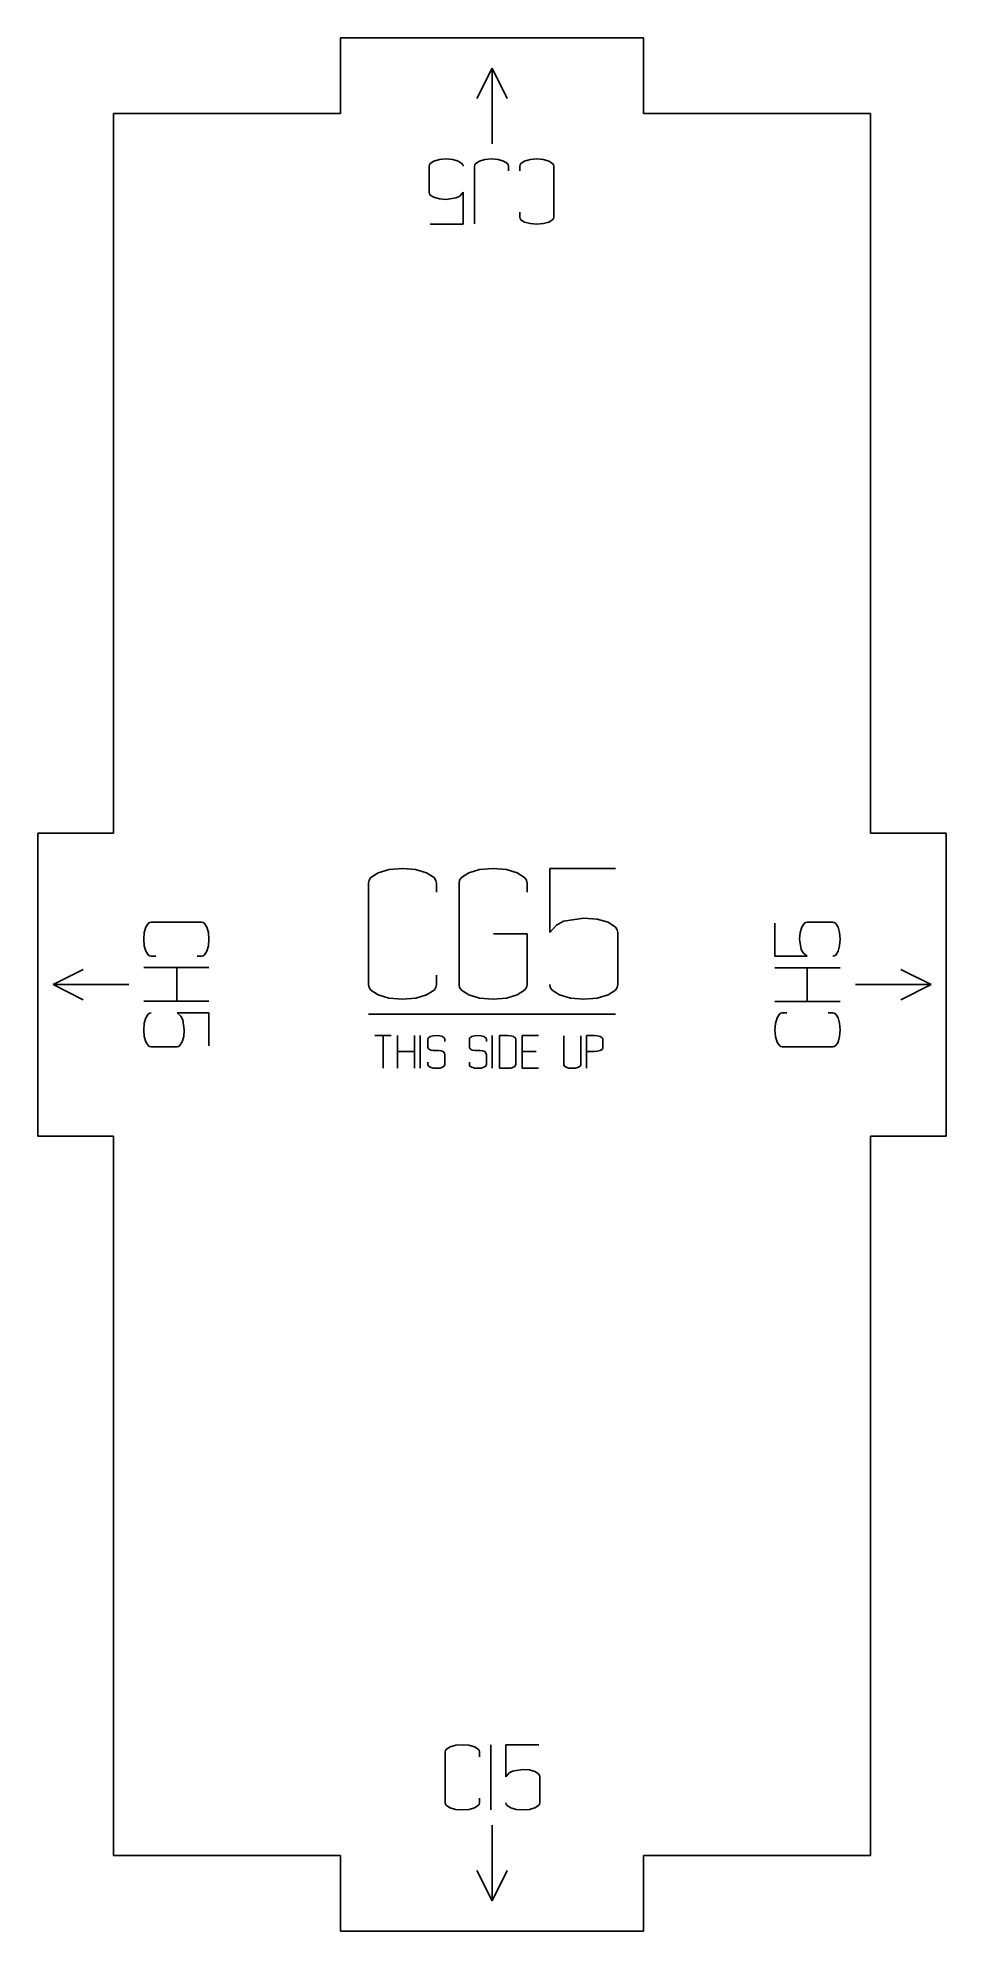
# Model space of a CAD drawing. Header units: millimetres. Extents: x 315 to 375, y -87 to 38.
import ezdxf

# ---------------------------------------------------------------- set-up
doc = ezdxf.new("R2010")
doc.units = ezdxf.units.MM
doc.layers.add('code', color=2, linetype='Continuous')
doc.layers.add('drawings', color=7, linetype='Continuous')

msp = doc.modelspace()

# ---------------------------------------------------------------- linework, layer by layer
at = {"layer": 'code'}
for p, q in [((344.46, 33.65), (345.46, 35.65)), ((345.46, 30.65), (345.46, 35.65)), ((346.46, 33.65), (345.46, 35.65)), ((341.32, 29.26), (341.3, 29.17)), ((341.3, 29.17), (341.32, 29.26)), ((341.3, 29.17), (341.3, 27.46)), ((341.3, 27.46), (341.3, 29.17)), ((341.38, 29.35), (341.32, 29.26)), ((341.32, 29.26), (341.38, 29.35)), ((341.62, 29.51), (341.38, 29.35)), ((341.38, 29.35), (341.62, 29.51)), ((341.62, 29.51), (341.98, 29.61)), ((341.98, 29.61), (342.43, 29.65)), ((342.43, 29.65), (342.87, 29.61)), ((342.87, 29.61), (343.23, 29.51)), ((343.23, 29.51), (343.47, 29.35)), ((343.47, 29.35), (343.23, 29.51)), ((343.47, 29.35), (343.53, 29.26)), ((343.53, 29.26), (343.47, 29.35)), ((343.53, 29.26), (343.55, 29.17)), ((343.55, 29.17), (343.53, 29.26)), ((344.32, 29.26), (344.3, 29.17)), ((344.3, 29.17), (344.32, 29.26)), ((344.3, 29.17), (344.3, 25.36)), ((344.3, 25.36), (344.3, 29.17)), ((344.38, 29.35), (344.32, 29.26)), ((344.32, 29.26), (344.38, 29.35)), ((344.62, 29.51), (344.38, 29.35)), ((344.38, 29.35), (344.62, 29.51)), ((344.98, 29.61), (344.62, 29.51)), ((344.62, 29.51), (344.98, 29.61)), ((345.42, 29.65), (344.98, 29.61)), ((344.98, 29.61), (345.42, 29.65)), ((345.86, 29.61), (345.42, 29.65)), ((345.42, 29.65), (345.86, 29.61)), ((346.22, 29.51), (345.86, 29.61)), ((345.86, 29.61), (346.22, 29.51)), ((346.47, 29.35), (346.22, 29.51)), ((346.22, 29.51), (346.47, 29.35)), ((346.53, 29.26), (346.47, 29.35)), ((346.47, 29.35), (346.53, 29.26)), ((346.55, 29.17), (346.53, 29.26)), ((346.53, 29.26), (346.55, 29.17)), ((346.55, 28.86), (346.55, 29.17)), ((346.55, 29.17), (346.55, 28.86)), ((347.29, 29.17), (347.31, 29.26)), ((347.31, 29.26), (347.29, 29.17)), ((347.29, 28.86), (347.29, 29.17)), ((347.29, 29.17), (347.29, 28.86)), ((347.31, 29.26), (347.37, 29.35)), ((347.37, 29.35), (347.31, 29.26)), ((347.37, 29.35), (347.61, 29.51)), ((347.61, 29.51), (347.37, 29.35)), ((347.61, 29.51), (347.97, 29.61)), ((347.97, 29.61), (347.61, 29.51)), ((347.97, 29.61), (348.41, 29.65)), ((348.41, 29.65), (347.97, 29.61)), ((348.41, 29.65), (348.86, 29.61)), ((348.86, 29.61), (348.41, 29.65)), ((348.86, 29.61), (349.22, 29.51)), ((349.22, 29.51), (348.86, 29.61)), ((349.22, 29.51), (349.46, 29.36)), ((349.46, 29.36), (349.22, 29.51)), ((349.46, 29.36), (349.52, 29.27)), ((349.52, 29.27), (349.46, 29.36)), ((349.52, 29.27), (349.54, 29.17)), ((349.54, 29.17), (349.52, 29.27)), ((349.54, 29.17), (349.54, 25.82)), ((349.54, 25.82), (349.54, 29.17)), ((341.3, 27.46), (341.32, 27.36)), ((341.32, 27.36), (341.3, 27.46)), ((341.32, 27.36), (341.38, 27.27)), ((341.38, 27.27), (341.32, 27.36)), ((341.38, 27.27), (341.62, 27.12)), ((341.62, 27.12), (341.38, 27.27)), ((341.62, 27.12), (341.98, 27.01)), ((341.98, 27.01), (341.62, 27.12)), ((341.98, 27.01), (342.43, 26.98)), ((342.43, 26.98), (341.98, 27.01)), ((342.43, 26.98), (343.1, 27.08)), ((343.1, 27.08), (342.43, 26.98)), ((343.1, 27.08), (343.33, 27.2)), ((343.33, 27.2), (343.1, 27.08)), ((343.33, 27.2), (343.55, 27.46)), ((343.55, 27.46), (343.33, 27.2)), ((343.55, 27.46), (343.55, 25.34)), ((343.55, 25.34), (343.55, 27.46)), ((343.55, 25.34), (341.38, 25.34)), ((341.38, 25.34), (343.55, 25.34)), ((347.29, 25.82), (347.29, 26.13)), ((347.29, 26.13), (347.29, 25.82)), ((347.31, 25.73), (347.29, 25.82)), ((347.29, 25.82), (347.31, 25.73)), ((347.37, 25.64), (347.31, 25.73)), ((347.31, 25.73), (347.37, 25.64)), ((347.61, 25.48), (347.37, 25.64)), ((347.37, 25.64), (347.61, 25.48)), ((347.98, 25.38), (347.61, 25.48)), ((347.61, 25.48), (347.98, 25.38)), ((348.41, 25.34), (347.98, 25.38)), ((347.98, 25.38), (348.41, 25.34)), ((348.85, 25.38), (348.41, 25.34)), ((348.41, 25.34), (348.85, 25.38)), ((349.22, 25.48), (348.85, 25.38)), ((348.85, 25.38), (349.22, 25.48)), ((349.46, 25.64), (349.22, 25.48)), ((349.22, 25.48), (349.46, 25.64)), ((349.52, 25.72), (349.46, 25.64)), ((349.46, 25.64), (349.52, 25.72)), ((349.54, 25.82), (349.52, 25.72)), ((349.52, 25.72), (349.54, 25.82)), ((337.93, -17.49), (337.46, -17.79)), ((338.67, -17.27), (337.93, -17.49)), ((339.54, -17.2), (338.67, -17.27)), ((339.54, -17.2), (340.41, -17.27)), ((340.41, -17.27), (341.14, -17.49)), ((341.63, -17.8), (341.14, -17.49)), ((343.44, -17.79), (343.92, -17.48)), ((344.64, -17.27), (343.92, -17.48)), ((344.64, -17.27), (345.53, -17.2)), ((345.53, -17.2), (346.41, -17.27)), ((346.41, -17.27), (347.13, -17.48)), ((347.61, -17.79), (347.13, -17.48)), ((353.62, -17.2), (349.27, -17.2)), ((349.27, -17.2), (349.27, -21.43)), ((337.34, -17.97), (337.3, -18.16)), ((337.3, -18.16), (337.3, -24.86)), ((337.46, -17.79), (337.34, -17.97)), ((341.75, -17.98), (341.63, -17.8)), ((341.75, -17.98), (341.79, -18.16)), ((341.79, -18.16), (341.79, -18.77)), ((343.32, -17.97), (343.28, -18.16)), ((343.28, -18.16), (343.28, -24.86)), ((343.44, -17.79), (343.32, -17.97)), ((347.61, -17.79), (347.73, -17.97)), ((347.77, -18.16), (347.73, -17.97)), ((347.77, -18.77), (347.77, -18.16)), ((322.59, -21.06), (322.49, -21.42)), ((322.75, -20.82), (322.59, -21.06)), ((322.84, -20.76), (322.75, -20.82)), ((322.94, -20.74), (322.84, -20.76)), ((326.28, -20.74), (322.94, -20.74)), ((326.38, -20.76), (326.28, -20.74)), ((326.47, -20.82), (326.38, -20.76)), ((326.62, -21.06), (326.47, -20.82)), ((326.73, -21.42), (326.62, -21.06)), ((349.27, -21.43), (349.71, -20.93)), ((349.71, -20.93), (350.17, -20.67)), ((350.17, -20.67), (351.52, -20.47)), ((351.52, -20.47), (352.4, -20.54)), ((353.12, -20.75), (352.4, -20.54)), ((353.12, -20.75), (353.61, -21.06)), ((353.61, -21.06), (353.73, -21.24)), ((353.73, -21.24), (353.77, -21.43)), ((364.15, -20.81), (364.15, -22.99)), ((365.82, -21.42), (365.92, -21.06)), ((366.08, -20.82), (365.92, -21.06)), ((366.08, -20.82), (366.17, -20.76)), ((366.17, -20.76), (366.27, -20.74)), ((366.27, -20.74), (367.98, -20.74)), ((367.98, -20.74), (368.07, -20.76)), ((368.07, -20.76), (368.16, -20.82)), ((368.16, -20.82), (368.32, -21.06)), ((368.32, -21.06), (368.42, -21.42)), ((322.49, -21.42), (322.46, -21.86)), ((322.46, -21.86), (322.49, -22.31)), ((322.49, -22.31), (322.59, -22.66)), ((326.62, -22.66), (326.73, -22.3)), ((326.76, -21.86), (326.73, -21.42)), ((326.73, -22.3), (326.76, -21.86)), ((345.55, -21.51), (347.77, -21.51)), ((347.77, -21.51), (347.77, -24.86)), ((353.77, -24.86), (353.77, -21.43)), ((365.78, -21.86), (365.82, -21.42)), ((365.88, -22.54), (365.78, -21.86)), ((368.42, -22.3), (368.32, -22.66)), ((368.42, -21.42), (368.46, -21.86)), ((368.46, -21.86), (368.42, -22.3)), ((322.46, -23.73), (324.64, -23.73)), ((322.59, -22.66), (322.75, -22.9)), ((322.75, -22.9), (322.84, -22.97)), ((322.84, -22.97), (322.94, -22.99)), ((322.94, -22.99), (323.24, -22.99)), ((324.64, -23.73), (324.64, -25.96)), ((324.64, -23.73), (326.76, -23.73)), ((325.98, -22.99), (326.28, -22.99)), ((326.28, -22.99), (326.38, -22.97)), ((326.38, -22.97), (326.46, -22.9)), ((326.46, -22.9), (326.62, -22.66)), ((366.27, -22.99), (364.15, -22.99)), ((364.15, -23.75), (366.27, -23.75)), ((366.01, -22.77), (365.88, -22.54)), ((366.27, -22.99), (366.01, -22.77)), ((366.27, -25.98), (366.27, -23.75)), ((366.27, -23.75), (368.46, -23.75)), ((367.98, -22.99), (368.07, -22.97)), ((368.07, -22.97), (368.16, -22.91)), ((368.16, -22.91), (368.32, -22.66)), ((318.46, -23.86), (316.46, -24.86)), ((321.46, -24.86), (316.46, -24.86)), ((318.46, -25.86), (316.46, -24.86)), ((337.3, -24.86), (337.34, -25.05)), ((341.75, -25.05), (341.79, -24.86)), ((341.79, -24.86), (341.79, -24.24)), ((343.28, -24.86), (343.32, -25.05)), ((347.77, -24.86), (347.73, -25.05)), ((349.27, -24.86), (349.31, -25.05)), ((353.77, -24.86), (353.73, -25.05)), ((369.46, -24.86), (374.46, -24.86)), ((372.46, -23.86), (374.46, -24.86)), ((372.46, -25.86), (374.46, -24.86)), ((324.64, -25.96), (322.46, -25.96)), ((326.76, -25.96), (324.64, -25.96)), ((337.34, -25.05), (337.46, -25.23)), ((337.46, -25.23), (337.93, -25.54)), ((337.93, -25.54), (338.65, -25.75)), ((338.65, -25.75), (339.54, -25.82)), ((339.54, -25.82), (340.43, -25.75)), ((340.43, -25.75), (341.14, -25.54)), ((341.14, -25.54), (341.63, -25.23)), ((341.63, -25.23), (341.75, -25.05)), ((343.32, -25.05), (343.44, -25.23)), ((343.44, -25.23), (343.92, -25.54)), ((343.92, -25.54), (344.64, -25.75)), ((344.64, -25.75), (345.53, -25.82)), ((345.53, -25.82), (346.41, -25.75)), ((346.41, -25.75), (347.13, -25.54)), ((347.13, -25.54), (347.61, -25.23)), ((347.61, -25.23), (347.73, -25.05)), ((349.31, -25.05), (349.43, -25.23)), ((349.43, -25.23), (349.91, -25.54)), ((350.64, -25.75), (349.91, -25.54)), ((351.52, -25.82), (350.64, -25.75)), ((352.4, -25.75), (351.52, -25.82)), ((353.12, -25.54), (352.4, -25.75)), ((353.12, -25.54), (353.61, -25.23)), ((353.73, -25.05), (353.61, -25.23)), ((366.27, -25.98), (364.15, -25.98)), ((368.46, -25.98), (366.27, -25.98)), ((322.46, -27.85), (322.49, -27.41)), ((322.49, -27.41), (322.6, -27.05)), ((322.75, -26.81), (322.6, -27.05)), ((322.84, -26.75), (322.75, -26.81)), ((322.94, -26.73), (322.84, -26.75)), ((324.65, -26.73), (324.9, -26.94)), ((324.65, -26.73), (326.76, -26.73)), ((324.9, -26.94), (325.03, -27.18)), ((325.03, -27.18), (325.13, -27.85)), ((326.76, -28.9), (326.76, -26.73)), ((337.3, -26.82), (353.62, -26.82)), ((364.18, -27.42), (364.15, -27.85)), ((364.29, -27.05), (364.18, -27.42)), ((364.45, -26.81), (364.29, -27.05)), ((364.54, -26.75), (364.45, -26.81)), ((364.63, -26.73), (364.54, -26.75)), ((364.94, -26.73), (364.63, -26.73)), ((367.98, -26.73), (367.67, -26.73)), ((368.07, -26.75), (367.98, -26.73)), ((368.16, -26.81), (368.07, -26.75)), ((368.32, -27.05), (368.16, -26.81)), ((368.42, -27.41), (368.32, -27.05)), ((368.46, -27.85), (368.42, -27.41)), ((322.49, -28.29), (322.46, -27.85)), ((322.6, -28.65), (322.49, -28.29)), ((322.75, -28.89), (322.6, -28.65)), ((324.83, -28.89), (324.99, -28.65)), ((325.09, -28.29), (324.99, -28.65)), ((325.13, -27.85), (325.09, -28.29)), ((338.26, -28.23), (337.72, -28.23)), ((337.72, -28.23), (338.79, -28.23)), ((338.79, -28.23), (338.26, -28.23)), ((338.26, -28.23), (338.26, -30.38)), ((338.26, -30.38), (338.26, -28.23)), ((339.22, -30.38), (339.22, -28.23)), ((339.22, -28.23), (339.22, -29.29)), ((340.34, -29.29), (340.34, -28.23)), ((340.34, -28.23), (340.34, -30.38)), ((340.72, -28.23), (340.72, -30.38)), ((341.22, -28.47), (341.23, -28.42)), ((341.23, -28.42), (341.22, -28.47)), ((341.22, -29), (341.22, -28.47)), ((341.22, -28.47), (341.22, -29)), ((341.23, -28.42), (341.26, -28.38)), ((341.26, -28.38), (341.23, -28.42)), ((341.26, -28.38), (341.38, -28.3)), ((341.38, -28.3), (341.26, -28.38)), ((341.38, -28.3), (341.56, -28.25)), ((341.56, -28.25), (341.38, -28.3)), ((341.56, -28.25), (341.78, -28.23)), ((341.78, -28.23), (341.56, -28.25)), ((341.78, -28.23), (342, -28.25)), ((342, -28.25), (341.78, -28.23)), ((342, -28.25), (342.18, -28.3)), ((342.18, -28.3), (342, -28.25)), ((342.18, -28.3), (342.3, -28.38)), ((342.3, -28.38), (342.18, -28.3)), ((342.3, -28.38), (342.33, -28.42)), ((342.33, -28.42), (342.3, -28.38)), ((342.33, -28.42), (342.34, -28.47)), ((342.34, -28.47), (342.33, -28.42)), ((342.34, -28.47), (342.34, -28.62)), ((342.34, -28.62), (342.34, -28.47)), ((343.96, -28.47), (343.97, -28.42)), ((343.97, -28.42), (343.96, -28.47)), ((343.96, -29), (343.96, -28.47)), ((343.96, -28.47), (343.96, -29)), ((343.97, -28.42), (344, -28.38)), ((344, -28.38), (343.97, -28.42)), ((344, -28.38), (344.12, -28.3)), ((344.12, -28.3), (344, -28.38)), ((344.12, -28.3), (344.3, -28.25)), ((344.3, -28.25), (344.12, -28.3)), ((344.3, -28.25), (344.52, -28.23)), ((344.52, -28.23), (344.3, -28.25)), ((344.52, -28.23), (344.74, -28.25)), ((344.74, -28.25), (344.52, -28.23)), ((344.74, -28.25), (344.92, -28.3)), ((344.92, -28.3), (344.74, -28.25)), ((344.92, -28.3), (345.04, -28.38)), ((345.04, -28.38), (344.92, -28.3)), ((345.04, -28.38), (345.08, -28.42)), ((345.08, -28.42), (345.04, -28.38)), ((345.08, -28.42), (345.09, -28.47)), ((345.09, -28.47), (345.08, -28.42)), ((345.09, -28.47), (345.09, -28.62)), ((345.09, -28.62), (345.09, -28.47)), ((345.46, -28.23), (345.46, -30.38)), ((345.96, -30.38), (345.96, -28.23)), ((345.96, -28.23), (346.47, -28.23)), ((346.47, -28.23), (346.68, -28.25)), ((346.68, -28.25), (346.87, -28.3)), ((346.87, -28.3), (346.99, -28.38)), ((346.99, -28.38), (347.02, -28.42)), ((347.02, -28.42), (347.03, -28.47)), ((347.03, -28.47), (347.03, -30.14)), ((347.46, -30.38), (347.46, -28.23)), ((347.46, -28.23), (348.52, -28.23)), ((348.52, -28.23), (347.46, -28.23)), ((347.46, -28.23), (347.46, -29.28)), ((350.2, -30.14), (350.2, -28.24)), ((350.2, -28.24), (350.2, -30.14)), ((351.33, -28.24), (351.33, -30.14)), ((352.21, -28.23), (351.7, -28.23)), ((351.7, -28.23), (351.7, -29.28)), ((352.43, -28.25), (352.21, -28.23)), ((352.61, -28.3), (352.43, -28.25)), ((352.73, -28.38), (352.61, -28.3)), ((352.76, -28.42), (352.73, -28.38)), ((352.77, -28.47), (352.76, -28.42)), ((352.77, -29.05), (352.77, -28.47)), ((364.15, -27.85), (364.18, -28.29)), ((364.18, -28.29), (364.29, -28.66)), ((364.29, -28.66), (364.45, -28.89)), ((368.16, -28.89), (368.32, -28.66)), ((368.32, -28.66), (368.42, -28.29)), ((368.42, -28.29), (368.46, -27.85)), ((322.84, -28.95), (322.75, -28.89)), ((322.94, -28.97), (322.84, -28.95)), ((324.65, -28.97), (322.94, -28.97)), ((324.74, -28.95), (324.65, -28.97)), ((324.83, -28.89), (324.74, -28.95)), ((339.22, -29.29), (340.34, -29.29)), ((340.34, -29.29), (339.22, -29.29)), ((339.22, -29.29), (339.22, -30.38)), ((340.34, -30.38), (340.34, -29.29)), ((341.23, -29.06), (341.22, -29)), ((341.22, -29), (341.23, -29.06)), ((341.22, -29.99), (341.22, -30.14)), ((341.22, -30.14), (341.22, -29.99)), ((341.27, -29.11), (341.23, -29.06)), ((341.23, -29.06), (341.27, -29.11)), ((341.41, -29.19), (341.27, -29.11)), ((341.27, -29.11), (341.41, -29.19)), ((341.57, -29.21), (341.41, -29.19)), ((341.41, -29.19), (341.57, -29.21)), ((341.92, -29.22), (341.57, -29.21)), ((341.57, -29.21), (341.92, -29.22)), ((342.1, -29.24), (341.92, -29.22)), ((341.92, -29.22), (342.1, -29.24)), ((342.24, -29.29), (342.1, -29.24)), ((342.1, -29.24), (342.24, -29.29)), ((342.32, -29.38), (342.24, -29.29)), ((342.24, -29.29), (342.32, -29.38)), ((342.35, -29.51), (342.32, -29.38)), ((342.32, -29.38), (342.35, -29.51)), ((342.34, -30.14), (342.35, -29.51)), ((342.35, -29.51), (342.34, -30.14)), ((343.97, -29.06), (343.96, -29)), ((343.96, -29), (343.97, -29.06)), ((343.96, -29.99), (343.96, -30.14)), ((343.96, -30.14), (343.96, -29.99)), ((344.01, -29.11), (343.97, -29.06)), ((343.97, -29.06), (344.01, -29.11)), ((344.15, -29.19), (344.01, -29.11)), ((344.01, -29.11), (344.15, -29.19)), ((344.32, -29.21), (344.15, -29.19)), ((344.15, -29.19), (344.32, -29.21)), ((344.66, -29.22), (344.32, -29.21)), ((344.32, -29.21), (344.66, -29.22)), ((344.85, -29.24), (344.66, -29.22)), ((344.66, -29.22), (344.85, -29.24)), ((344.98, -29.29), (344.85, -29.24)), ((344.85, -29.24), (344.98, -29.29)), ((345.06, -29.38), (344.98, -29.29)), ((344.98, -29.29), (345.06, -29.38)), ((345.09, -29.51), (345.06, -29.38)), ((345.06, -29.38), (345.09, -29.51)), ((345.09, -30.14), (345.09, -29.51)), ((345.09, -29.51), (345.09, -30.14)), ((347.46, -29.28), (348.37, -29.28)), ((348.37, -29.28), (347.46, -29.28)), ((347.46, -29.28), (347.46, -30.38)), ((351.7, -29.28), (352.21, -29.28)), ((351.7, -29.28), (351.7, -30.38)), ((352.21, -29.28), (352.43, -29.26)), ((352.43, -29.26), (352.61, -29.21)), ((352.61, -29.21), (352.73, -29.14)), ((352.73, -29.14), (352.76, -29.1)), ((352.76, -29.1), (352.77, -29.05)), ((364.45, -28.89), (364.53, -28.95)), ((364.53, -28.95), (364.63, -28.97)), ((364.63, -28.97), (367.98, -28.97)), ((367.98, -28.97), (368.07, -28.95)), ((368.07, -28.95), (368.16, -28.89)), ((341.22, -30.14), (341.23, -30.19)), ((341.23, -30.19), (341.22, -30.14)), ((341.23, -30.19), (341.26, -30.24)), ((341.26, -30.24), (341.23, -30.19)), ((341.26, -30.24), (341.38, -30.31)), ((341.38, -30.31), (341.26, -30.24)), ((341.38, -30.31), (341.56, -30.37)), ((341.56, -30.37), (341.38, -30.31)), ((341.56, -30.37), (341.78, -30.38)), ((341.78, -30.38), (341.56, -30.37)), ((341.78, -30.38), (342, -30.37)), ((342, -30.37), (341.78, -30.38)), ((342, -30.37), (342.18, -30.31)), ((342.18, -30.31), (342, -30.37)), ((342.18, -30.31), (342.3, -30.24)), ((342.3, -30.24), (342.18, -30.31)), ((342.3, -30.24), (342.33, -30.19)), ((342.33, -30.19), (342.3, -30.24)), ((342.33, -30.19), (342.34, -30.14)), ((342.34, -30.14), (342.33, -30.19)), ((343.96, -30.14), (343.97, -30.19)), ((343.97, -30.19), (343.96, -30.14)), ((343.97, -30.19), (344, -30.24)), ((344, -30.24), (343.97, -30.19)), ((344, -30.24), (344.12, -30.31)), ((344.12, -30.31), (344, -30.24)), ((344.12, -30.31), (344.3, -30.37)), ((344.3, -30.37), (344.12, -30.31)), ((344.3, -30.37), (344.52, -30.38)), ((344.52, -30.38), (344.3, -30.37)), ((344.52, -30.38), (344.74, -30.37)), ((344.74, -30.37), (344.52, -30.38)), ((344.74, -30.37), (344.92, -30.31)), ((344.92, -30.31), (344.74, -30.37)), ((344.92, -30.31), (345.04, -30.24)), ((345.04, -30.24), (344.92, -30.31)), ((345.04, -30.24), (345.08, -30.19)), ((345.08, -30.19), (345.04, -30.24)), ((345.08, -30.19), (345.09, -30.14)), ((345.09, -30.14), (345.08, -30.19)), ((346.47, -30.38), (345.96, -30.38)), ((346.69, -30.37), (346.47, -30.38)), ((346.87, -30.32), (346.69, -30.37)), ((346.99, -30.24), (346.87, -30.32)), ((347.02, -30.19), (346.99, -30.24)), ((347.03, -30.14), (347.02, -30.19)), ((347.46, -30.38), (348.52, -30.38)), ((348.52, -30.38), (347.46, -30.38)), ((350.21, -30.19), (350.2, -30.14)), ((350.2, -30.14), (350.21, -30.19)), ((350.24, -30.24), (350.21, -30.19)), ((350.21, -30.19), (350.24, -30.24)), ((350.36, -30.31), (350.24, -30.24)), ((350.24, -30.24), (350.36, -30.31)), ((350.54, -30.37), (350.36, -30.31)), ((350.36, -30.31), (350.54, -30.37)), ((350.76, -30.38), (350.54, -30.37)), ((350.54, -30.37), (350.76, -30.38)), ((350.98, -30.37), (350.76, -30.38)), ((350.76, -30.38), (350.98, -30.37)), ((351.17, -30.31), (350.98, -30.37)), ((350.98, -30.37), (351.17, -30.31)), ((351.29, -30.24), (351.17, -30.31)), ((351.17, -30.31), (351.29, -30.24)), ((351.32, -30.19), (351.29, -30.24)), ((351.29, -30.24), (351.32, -30.19)), ((351.33, -30.14), (351.32, -30.19)), ((342.37, -75.53), (342.39, -75.44)), ((342.39, -75.44), (342.37, -75.53)), ((342.37, -78.88), (342.37, -75.53)), ((342.37, -75.53), (342.37, -78.88)), ((342.39, -75.44), (342.45, -75.35)), ((342.45, -75.35), (342.39, -75.44)), ((342.45, -75.35), (342.69, -75.19)), ((342.69, -75.19), (342.45, -75.35)), ((342.69, -75.19), (343.06, -75.09)), ((343.06, -75.09), (342.69, -75.19)), ((343.06, -75.09), (343.5, -75.05)), ((343.5, -75.05), (343.06, -75.09)), ((343.5, -75.05), (343.93, -75.09)), ((343.93, -75.09), (343.5, -75.05)), ((343.93, -75.09), (344.3, -75.19)), ((344.3, -75.19), (343.93, -75.09)), ((344.3, -75.19), (344.54, -75.35)), ((344.54, -75.35), (344.3, -75.19)), ((344.54, -75.35), (344.6, -75.44)), ((344.6, -75.44), (344.54, -75.35)), ((344.6, -75.44), (344.62, -75.53)), ((344.62, -75.53), (344.6, -75.44)), ((344.62, -75.53), (344.62, -75.84)), ((344.62, -75.84), (344.62, -75.53)), ((345.37, -75.05), (345.37, -79.36)), ((346.37, -77.17), (346.37, -75.05)), ((346.37, -75.05), (348.54, -75.05)), ((348.54, -75.05), (346.37, -75.05)), ((346.37, -75.05), (346.37, -77.17)), ((346.58, -76.91), (346.37, -77.17)), ((346.37, -77.17), (346.58, -76.91)), ((346.82, -76.79), (346.58, -76.91)), ((346.58, -76.91), (346.82, -76.79)), ((347.49, -76.69), (346.82, -76.79)), ((346.82, -76.79), (347.49, -76.69)), ((347.93, -76.72), (347.49, -76.69)), ((347.49, -76.69), (347.93, -76.72)), ((348.29, -76.83), (347.93, -76.72)), ((347.93, -76.72), (348.29, -76.83)), ((348.53, -76.98), (348.29, -76.83)), ((348.29, -76.83), (348.53, -76.98)), ((348.59, -77.07), (348.53, -76.98)), ((348.53, -76.98), (348.59, -77.07)), ((348.61, -77.17), (348.59, -77.07)), ((348.59, -77.07), (348.61, -77.17)), ((348.61, -78.88), (348.61, -77.17)), ((348.61, -77.17), (348.61, -78.88)), ((344.62, -78.57), (344.62, -78.88)), ((344.62, -78.88), (344.62, -78.57)), ((342.39, -78.98), (342.37, -78.88)), ((342.37, -78.88), (342.39, -78.98)), ((342.45, -79.07), (342.39, -78.98)), ((342.39, -78.98), (342.45, -79.07)), ((342.69, -79.22), (342.45, -79.07)), ((342.45, -79.07), (342.69, -79.22)), ((343.05, -79.32), (342.69, -79.22)), ((342.69, -79.22), (343.05, -79.32)), ((343.5, -79.36), (343.05, -79.32)), ((343.05, -79.32), (343.5, -79.36)), ((343.94, -79.32), (343.5, -79.36)), ((343.5, -79.36), (343.94, -79.32)), ((344.3, -79.22), (343.94, -79.32)), ((343.94, -79.32), (344.3, -79.22)), ((344.54, -79.06), (344.3, -79.22)), ((344.3, -79.22), (344.54, -79.06)), ((344.6, -78.97), (344.54, -79.06)), ((344.54, -79.06), (344.6, -78.97)), ((344.62, -78.88), (344.6, -78.97)), ((344.6, -78.97), (344.62, -78.88)), ((346.39, -78.97), (346.37, -78.88)), ((346.37, -78.88), (346.39, -78.97)), ((346.45, -79.06), (346.39, -78.97)), ((346.39, -78.97), (346.45, -79.06)), ((346.69, -79.22), (346.45, -79.06)), ((346.45, -79.06), (346.69, -79.22)), ((347.05, -79.32), (346.69, -79.22)), ((347.49, -79.36), (347.05, -79.32)), ((347.93, -79.32), (347.49, -79.36)), ((348.29, -79.22), (347.93, -79.32)), ((348.29, -79.22), (348.53, -79.06)), ((348.53, -79.06), (348.29, -79.22)), ((348.53, -79.06), (348.59, -78.97)), ((348.59, -78.97), (348.53, -79.06)), ((348.59, -78.97), (348.61, -78.88)), ((348.61, -78.88), (348.59, -78.97)), ((345.46, -80.36), (345.46, -85.36)), ((344.46, -83.36), (345.46, -85.36)), ((346.46, -83.36), (345.46, -85.36))]:
    msp.add_line(p, q, dxfattribs=at)
at = {"layer": 'drawings'}
for p, q in [((335.46, 37.65), (335.45, 32.65)), ((355.46, 37.65), (335.46, 37.65)), ((355.46, 32.65), (355.46, 37.65)), ((335.45, 32.65), (320.46, 32.65)), ((320.46, 32.65), (320.46, -14.86)), ((355.46, 32.65), (370.46, 32.65)), ((370.46, 32.65), (370.46, -14.86)), ((315.46, -14.86), (315.46, -34.86)), ((320.46, -14.86), (315.46, -14.86)), ((370.46, -14.86), (375.46, -14.86)), ((375.46, -14.86), (375.46, -34.86)), ((315.46, -34.86), (320.46, -34.87)), ((320.46, -82.36), (320.46, -34.87)), ((375.46, -34.86), (370.46, -34.87)), ((370.46, -82.36), (370.46, -34.87)), ((335.45, -82.36), (320.46, -82.36)), ((335.46, -87.36), (335.45, -82.36)), ((355.46, -82.36), (355.46, -87.36)), ((355.46, -82.36), (370.46, -82.36)), ((355.46, -87.36), (335.46, -87.36))]:
    msp.add_line(p, q, dxfattribs=at)

doc.saveas('drawing.dxf')
